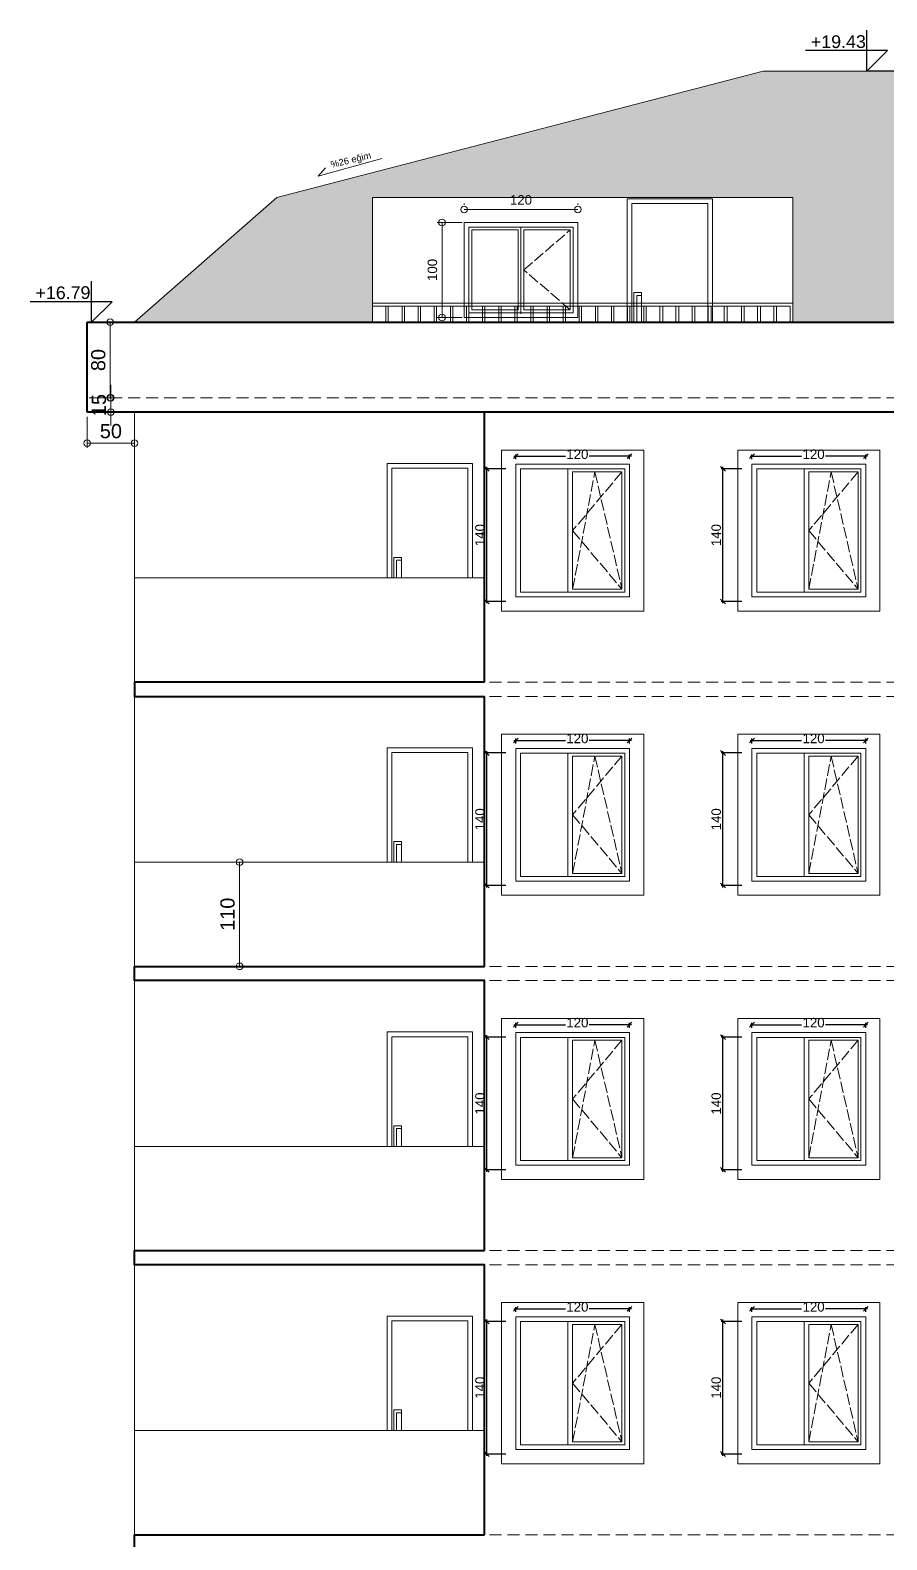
# Model space of a CAD drawing. Header units: millimetres. Extents: x 2990 to 12965, y 2692 to 30610.
# Drawn here: x 7168 to 8072, y 28720 to 30313 of the extents above; entities that cross this region are included whole.
import ezdxf
from ezdxf.enums import TextEntityAlignment as Align

# ---------------------------------------------------------------- set-up
doc = ezdxf.new("R2010")
doc.units = ezdxf.units.MM
doc.linetypes.add('ACAD_ISO02W100', pattern=[15, 12, -3])
doc.linetypes.add('HIDDENX2', pattern=[19.05, 12.7, -6.35])
for name, color, linetype, lineweight in [('SEM_DIŞ ÖLÇÜLER', 140, 'Continuous', 13), ('SEM_DUVAR1', 136, 'Continuous', 40), ('SEM_IC OLCU', 140, 'Continuous', 13), ('SEM_KAPI', 30, 'Continuous', 18), ('SEM_PENCERE', 133, 'Continuous', 13), ('SEM_TEFRIS', 225, 'Continuous', 9), ('SEM_YAZI2', 53, 'Continuous', 9)]:
    doc.layers.add(name, color=color, linetype=linetype, lineweight=lineweight)
doc.layers.add('SEM_KOT', color=173, linetype='Continuous')
doc.styles.add('arial_1_18', font='arial.ttf', dxfattribs={"height": 0.2})
doc.styles.get("Standard").update_dxf_attribs({"font": 'arial.ttf'})
doc.styles.add('ÖLÇÜ YAZI', font='arial.ttf')
doc.dimstyles.new('1-50-2', dxfattribs={"dimtxt": 15, "dimasz": 7, "dimexe": 5, "dimexo": 5, "dimgap": 5, "dimtad": 1, "dimdec": 0, "dimtxsty": 'Standard', "dimblk": 'ORIGIN', "dimcen": 5, "dimdle": 7, "dimclrd": 256, "dimclre": 256, "dimclrt": 256, "dimadec": 0, "dimazin": 0, "dimtfac": 1, "dimtdec": 0, "dimtix": 1, "dimtmove": 0, "dimatfit": 3, "dimldrblk": 'ORIGIN', "dimfxl": 1, "dimlwd": -1, "dimlwe": -1, "dimarcsym": 0})
doc.dimstyles.new('1-50-İC', dxfattribs={"dimtxt": 10, "dimasz": 7, "dimexe": 5, "dimexo": 25, "dimgap": 5, "dimtad": 1, "dimdec": 0, "dimtxsty": 'Standard', "dimblk": 'ORIGIN', "dimcen": 5, "dimdle": 7, "dimclrd": 256, "dimclre": 256, "dimclrt": 256, "dimadec": 0, "dimazin": 0, "dimtfac": 1, "dimtdec": 0, "dimtix": 1, "dimtmove": 0, "dimatfit": 3, "dimldrblk": 'ORIGIN', "dimfxl": 1, "dimlwd": -1, "dimlwe": -1, "dimarcsym": 0})
doc.dimstyles.new('ÖLÇÜ50', dxfattribs={"dimscale": 100, "dimtxt": 0.1, "dimasz": 0.05, "dimexe": 0.02, "dimexo": 0.1, "dimgap": 0.02, "dimtad": 1, "dimdec": 0, "dimrnd": 0.5, "dimzin": 9, "dimdsep": 46, "dimtxsty": 'ÖLÇÜ YAZI', "dimblk": 'OBLIQUE', "dimcen": 0, "dimdle": 0.02, "dimclrd": 256, "dimclre": 256, "dimclrt": 256, "dimadec": 0, "dimazin": 0, "dimtfac": 1, "dimtdec": 0, "dimtix": 1, "dimtmove": 2, "dimatfit": 3, "dimldrblk": 'DOT', "dimfxl": 0.2, "dimfxlon": 1, "dimarcsym": 0})

# ---------------------------------------------------------------- blocks, each defined once
blk = doc.blocks.new('_Oblique')
at = {"color": 0, "linetype": 'ByBlock', "lineweight": -2}
blk.add_line((-0.5, -0.5), (0.5, 0.5), dxfattribs=at)
blk = doc.blocks.new('*D1870')
at = {"layer": 'Defpoints', "color": 0, "transparency": 16777216}
for p in [(7899, 28950.4), (7930.7, 28950.4), (7930.7, 28810.4)]:
    blk.add_point(p, dxfattribs=at)
at = {"layer": 'SEM_IC OLCU', "lineweight": -2, "transparency": 16777216}
for p, q in [((7919, 28950.4), (7897, 28950.4)), ((7899, 28808.4), (7899, 28952.4)), ((7919, 28810.4), (7897, 28810.4))]:
    blk.add_line(p, q, dxfattribs=at)
at = {"layer": 'SEM_IC OLCU', "lineweight": -2, "transparency": 16777216, "xscale": 5, "yscale": 5, "zscale": 5}
for p, rotation in [((7899, 28950.4), 90), ((7899, 28810.4), 270)]:
    blk.add_blockref('_Oblique', p, dxfattribs=dict(at, rotation=rotation))
at = {"layer": 'SEM_IC OLCU', "transparency": 16777216, "insert": (7891.9, 28880.4), "char_height": 10, "attachment_point": 5, "rotation": 90, "style": 'ÖLÇÜ YAZI'}
blk.add_mtext('140', dxfattribs=at)
blk = doc.blocks.new('_Dot')
at = {"color": 0, "linetype": 'ByBlock', "lineweight": -2}
blk.add_line((-0.5, 0), (-1, 0), dxfattribs=at)
at = {"color": 0, "linetype": 'ByBlock', "const_width": 0.5}
blk.add_lwpolyline([(-0.25, 0, 1), (0.25, 0, 1)], format="xyb", close=True, dxfattribs=at)
blk = doc.blocks.new('*D1871')
at = {"layer": 'Defpoints', "color": 0, "transparency": 16777216}
for p in [(8049.6, 28963.6), (7929.6, 28950.4), (8049.6, 28950.4)]:
    blk.add_point(p, dxfattribs=at)
at = {"layer": 'SEM_IC OLCU', "lineweight": -2, "transparency": 16777216}
for p, q in [((7927.6, 28963.6), (7982, 28963.6)), ((7929.6, 28960.4), (7929.6, 28965.6)), ((8051.6, 28963.6), (8007.1, 28963.6)), ((8049.6, 28960.4), (8049.6, 28965.6))]:
    blk.add_line(p, q, dxfattribs=at)
at = {"layer": 'SEM_IC OLCU', "lineweight": -2, "transparency": 16777216, "xscale": 5, "yscale": 5, "zscale": 5, "rotation": 180}
blk.add_blockref('_Oblique', (7929.6, 28963.6), dxfattribs=at)
at = {"layer": 'SEM_IC OLCU', "lineweight": -2, "transparency": 16777216, "xscale": 5, "yscale": 5, "zscale": 5}
blk.add_blockref('_Oblique', (8049.6, 28963.6), dxfattribs=at)
at = {"layer": 'SEM_IC OLCU', "transparency": 16777216, "insert": (7994.6, 28965.7), "char_height": 10, "attachment_point": 5, "style": 'ÖLÇÜ YAZI'}
blk.add_mtext('120', dxfattribs=at)
blk = doc.blocks.new('*D1872')
at = {"layer": 'Defpoints', "color": 0, "transparency": 16777216}
for p in [(7649.9, 28950.4), (7681.6, 28950.4), (7681.6, 28810.4)]:
    blk.add_point(p, dxfattribs=at)
at = {"layer": 'SEM_IC OLCU', "lineweight": -2, "transparency": 16777216}
for p, q in [((7669.9, 28950.4), (7647.9, 28950.4)), ((7649.9, 28808.4), (7649.9, 28952.4)), ((7669.9, 28810.4), (7647.9, 28810.4))]:
    blk.add_line(p, q, dxfattribs=at)
at = {"layer": 'SEM_IC OLCU', "lineweight": -2, "transparency": 16777216, "xscale": 5, "yscale": 5, "zscale": 5}
for p, rotation in [((7649.9, 28950.4), 90), ((7649.9, 28810.4), 270)]:
    blk.add_blockref('_Oblique', p, dxfattribs=dict(at, rotation=rotation))
at = {"layer": 'SEM_IC OLCU', "transparency": 16777216, "insert": (7642.7, 28880.4), "char_height": 10, "attachment_point": 5, "rotation": 90, "style": 'ÖLÇÜ YAZI'}
blk.add_mtext('140', dxfattribs=at)
blk = doc.blocks.new('*D1873')
at = {"layer": 'Defpoints', "color": 0, "transparency": 16777216}
for p in [(7800.4, 28963.6), (7680.4, 28950.4), (7800.4, 28950.4)]:
    blk.add_point(p, dxfattribs=at)
at = {"layer": 'SEM_IC OLCU', "lineweight": -2, "transparency": 16777216}
for p, q in [((7678.4, 28963.6), (7732.8, 28963.6)), ((7680.4, 28960.4), (7680.4, 28965.6)), ((7802.4, 28963.6), (7758, 28963.6)), ((7800.4, 28960.4), (7800.4, 28965.6))]:
    blk.add_line(p, q, dxfattribs=at)
at = {"layer": 'SEM_IC OLCU', "lineweight": -2, "transparency": 16777216, "xscale": 5, "yscale": 5, "zscale": 5, "rotation": 180}
blk.add_blockref('_Oblique', (7680.4, 28963.6), dxfattribs=at)
at = {"layer": 'SEM_IC OLCU', "lineweight": -2, "transparency": 16777216, "xscale": 5, "yscale": 5, "zscale": 5}
blk.add_blockref('_Oblique', (7800.4, 28963.6), dxfattribs=at)
at = {"layer": 'SEM_IC OLCU', "transparency": 16777216, "insert": (7745.4, 28965.7), "char_height": 10, "attachment_point": 5, "style": 'ÖLÇÜ YAZI'}
blk.add_mtext('120', dxfattribs=at)
blk = doc.blocks.new('*D1878')
at = {"layer": 'Defpoints', "color": 0, "transparency": 16777216}
for p in [(7899, 29250.4), (7930.7, 29250.4), (7930.7, 29110.4)]:
    blk.add_point(p, dxfattribs=at)
at = {"layer": 'SEM_IC OLCU', "lineweight": -2, "transparency": 16777216}
for p, q in [((7919, 29250.4), (7897, 29250.4)), ((7899, 29108.4), (7899, 29252.4)), ((7919, 29110.4), (7897, 29110.4))]:
    blk.add_line(p, q, dxfattribs=at)
at = {"layer": 'SEM_IC OLCU', "lineweight": -2, "transparency": 16777216, "xscale": 5, "yscale": 5, "zscale": 5}
for p, rotation in [((7899, 29250.4), 90), ((7899, 29110.4), 270)]:
    blk.add_blockref('_Oblique', p, dxfattribs=dict(at, rotation=rotation))
at = {"layer": 'SEM_IC OLCU', "transparency": 16777216, "insert": (7891.9, 29180.4), "char_height": 10, "attachment_point": 5, "rotation": 90, "style": 'ÖLÇÜ YAZI'}
blk.add_mtext('140', dxfattribs=at)
blk = doc.blocks.new('*D1879')
at = {"layer": 'Defpoints', "color": 0, "transparency": 16777216}
for p in [(8049.6, 29263.6), (7929.6, 29250.4), (8049.6, 29250.4)]:
    blk.add_point(p, dxfattribs=at)
at = {"layer": 'SEM_IC OLCU', "lineweight": -2, "transparency": 16777216}
for p, q in [((7927.6, 29263.6), (7982, 29263.6)), ((7929.6, 29260.4), (7929.6, 29265.6)), ((8051.6, 29263.6), (8007.1, 29263.6)), ((8049.6, 29260.4), (8049.6, 29265.6))]:
    blk.add_line(p, q, dxfattribs=at)
at = {"layer": 'SEM_IC OLCU', "lineweight": -2, "transparency": 16777216, "xscale": 5, "yscale": 5, "zscale": 5, "rotation": 180}
blk.add_blockref('_Oblique', (7929.6, 29263.6), dxfattribs=at)
at = {"layer": 'SEM_IC OLCU', "lineweight": -2, "transparency": 16777216, "xscale": 5, "yscale": 5, "zscale": 5}
blk.add_blockref('_Oblique', (8049.6, 29263.6), dxfattribs=at)
at = {"layer": 'SEM_IC OLCU', "transparency": 16777216, "insert": (7994.6, 29265.7), "char_height": 10, "attachment_point": 5, "style": 'ÖLÇÜ YAZI'}
blk.add_mtext('120', dxfattribs=at)
blk = doc.blocks.new('*D1880')
at = {"layer": 'Defpoints', "color": 0, "transparency": 16777216}
for p in [(7649.9, 29250.4), (7681.6, 29250.4), (7681.6, 29110.4)]:
    blk.add_point(p, dxfattribs=at)
at = {"layer": 'SEM_IC OLCU', "lineweight": -2, "transparency": 16777216}
for p, q in [((7669.9, 29250.4), (7647.9, 29250.4)), ((7649.9, 29108.4), (7649.9, 29252.4)), ((7669.9, 29110.4), (7647.9, 29110.4))]:
    blk.add_line(p, q, dxfattribs=at)
at = {"layer": 'SEM_IC OLCU', "lineweight": -2, "transparency": 16777216, "xscale": 5, "yscale": 5, "zscale": 5}
for p, rotation in [((7649.9, 29250.4), 90), ((7649.9, 29110.4), 270)]:
    blk.add_blockref('_Oblique', p, dxfattribs=dict(at, rotation=rotation))
at = {"layer": 'SEM_IC OLCU', "transparency": 16777216, "insert": (7642.7, 29180.4), "char_height": 10, "attachment_point": 5, "rotation": 90, "style": 'ÖLÇÜ YAZI'}
blk.add_mtext('140', dxfattribs=at)
blk = doc.blocks.new('*D1881')
at = {"layer": 'Defpoints', "color": 0, "transparency": 16777216}
for p in [(7800.4, 29263.6), (7680.4, 29250.4), (7800.4, 29250.4)]:
    blk.add_point(p, dxfattribs=at)
at = {"layer": 'SEM_IC OLCU', "lineweight": -2, "transparency": 16777216}
for p, q in [((7678.4, 29263.6), (7732.8, 29263.6)), ((7680.4, 29260.4), (7680.4, 29265.6)), ((7802.4, 29263.6), (7758, 29263.6)), ((7800.4, 29260.4), (7800.4, 29265.6))]:
    blk.add_line(p, q, dxfattribs=at)
at = {"layer": 'SEM_IC OLCU', "lineweight": -2, "transparency": 16777216, "xscale": 5, "yscale": 5, "zscale": 5, "rotation": 180}
blk.add_blockref('_Oblique', (7680.4, 29263.6), dxfattribs=at)
at = {"layer": 'SEM_IC OLCU', "lineweight": -2, "transparency": 16777216, "xscale": 5, "yscale": 5, "zscale": 5}
blk.add_blockref('_Oblique', (7800.4, 29263.6), dxfattribs=at)
at = {"layer": 'SEM_IC OLCU', "transparency": 16777216, "insert": (7745.4, 29265.7), "char_height": 10, "attachment_point": 5, "style": 'ÖLÇÜ YAZI'}
blk.add_mtext('120', dxfattribs=at)
blk = doc.blocks.new('*D1932')
at = {"layer": 'Defpoints', "color": 0, "transparency": 16777216}
for p in [(7899, 29550.4), (7930.7, 29550.4), (7930.7, 29410.4)]:
    blk.add_point(p, dxfattribs=at)
at = {"layer": 'SEM_IC OLCU', "lineweight": -2, "transparency": 16777216}
for p, q in [((7919, 29550.4), (7897, 29550.4)), ((7899, 29408.4), (7899, 29552.4)), ((7919, 29410.4), (7897, 29410.4))]:
    blk.add_line(p, q, dxfattribs=at)
at = {"layer": 'SEM_IC OLCU', "lineweight": -2, "transparency": 16777216, "xscale": 5, "yscale": 5, "zscale": 5}
for p, rotation in [((7899, 29550.4), 90), ((7899, 29410.4), 270)]:
    blk.add_blockref('_Oblique', p, dxfattribs=dict(at, rotation=rotation))
at = {"layer": 'SEM_IC OLCU', "transparency": 16777216, "insert": (7891.9, 29480.4), "char_height": 10, "attachment_point": 5, "rotation": 90, "style": 'ÖLÇÜ YAZI'}
blk.add_mtext('140', dxfattribs=at)
blk = doc.blocks.new('*D1933')
at = {"layer": 'Defpoints', "color": 0, "transparency": 16777216}
for p in [(8049.6, 29563.6), (7929.6, 29550.4), (8049.6, 29550.4)]:
    blk.add_point(p, dxfattribs=at)
at = {"layer": 'SEM_IC OLCU', "lineweight": -2, "transparency": 16777216}
for p, q in [((7927.6, 29563.6), (7982, 29563.6)), ((7929.6, 29560.4), (7929.6, 29565.6)), ((8051.6, 29563.6), (8007.1, 29563.6)), ((8049.6, 29560.4), (8049.6, 29565.6))]:
    blk.add_line(p, q, dxfattribs=at)
at = {"layer": 'SEM_IC OLCU', "lineweight": -2, "transparency": 16777216, "xscale": 5, "yscale": 5, "zscale": 5, "rotation": 180}
blk.add_blockref('_Oblique', (7929.6, 29563.6), dxfattribs=at)
at = {"layer": 'SEM_IC OLCU', "lineweight": -2, "transparency": 16777216, "xscale": 5, "yscale": 5, "zscale": 5}
blk.add_blockref('_Oblique', (8049.6, 29563.6), dxfattribs=at)
at = {"layer": 'SEM_IC OLCU', "transparency": 16777216, "insert": (7994.6, 29565.7), "char_height": 10, "attachment_point": 5, "style": 'ÖLÇÜ YAZI'}
blk.add_mtext('120', dxfattribs=at)
blk = doc.blocks.new('*D1934')
at = {"layer": 'Defpoints', "color": 0, "transparency": 16777216}
for p in [(7649.9, 29550.4), (7681.6, 29550.4), (7681.6, 29410.4)]:
    blk.add_point(p, dxfattribs=at)
at = {"layer": 'SEM_IC OLCU', "lineweight": -2, "transparency": 16777216}
for p, q in [((7669.9, 29550.4), (7647.9, 29550.4)), ((7649.9, 29408.4), (7649.9, 29552.4)), ((7669.9, 29410.4), (7647.9, 29410.4))]:
    blk.add_line(p, q, dxfattribs=at)
at = {"layer": 'SEM_IC OLCU', "lineweight": -2, "transparency": 16777216, "xscale": 5, "yscale": 5, "zscale": 5}
for p, rotation in [((7649.9, 29550.4), 90), ((7649.9, 29410.4), 270)]:
    blk.add_blockref('_Oblique', p, dxfattribs=dict(at, rotation=rotation))
at = {"layer": 'SEM_IC OLCU', "transparency": 16777216, "insert": (7642.7, 29480.4), "char_height": 10, "attachment_point": 5, "rotation": 90, "style": 'ÖLÇÜ YAZI'}
blk.add_mtext('140', dxfattribs=at)
blk = doc.blocks.new('*D1935')
at = {"layer": 'Defpoints', "color": 0, "transparency": 16777216}
for p in [(7800.4, 29563.6), (7680.4, 29550.4), (7800.4, 29550.4)]:
    blk.add_point(p, dxfattribs=at)
at = {"layer": 'SEM_IC OLCU', "lineweight": -2, "transparency": 16777216}
for p, q in [((7678.4, 29563.6), (7732.8, 29563.6)), ((7680.4, 29560.4), (7680.4, 29565.6)), ((7802.4, 29563.6), (7758, 29563.6)), ((7800.4, 29560.4), (7800.4, 29565.6))]:
    blk.add_line(p, q, dxfattribs=at)
at = {"layer": 'SEM_IC OLCU', "lineweight": -2, "transparency": 16777216, "xscale": 5, "yscale": 5, "zscale": 5, "rotation": 180}
blk.add_blockref('_Oblique', (7680.4, 29563.6), dxfattribs=at)
at = {"layer": 'SEM_IC OLCU', "lineweight": -2, "transparency": 16777216, "xscale": 5, "yscale": 5, "zscale": 5}
blk.add_blockref('_Oblique', (7800.4, 29563.6), dxfattribs=at)
at = {"layer": 'SEM_IC OLCU', "transparency": 16777216, "insert": (7745.4, 29565.7), "char_height": 10, "attachment_point": 5, "style": 'ÖLÇÜ YAZI'}
blk.add_mtext('120', dxfattribs=at)
blk = doc.blocks.new('*D1940')
at = {"layer": 'Defpoints', "color": 0, "transparency": 16777216}
for p in [(7899, 29850.4), (7930.7, 29850.4), (7930.7, 29710.4)]:
    blk.add_point(p, dxfattribs=at)
at = {"layer": 'SEM_IC OLCU', "lineweight": -2, "transparency": 16777216}
for p, q in [((7919, 29850.4), (7897, 29850.4)), ((7899, 29708.4), (7899, 29852.4)), ((7919, 29710.4), (7897, 29710.4))]:
    blk.add_line(p, q, dxfattribs=at)
at = {"layer": 'SEM_IC OLCU', "lineweight": -2, "transparency": 16777216, "xscale": 5, "yscale": 5, "zscale": 5}
for p, rotation in [((7899, 29850.4), 90), ((7899, 29710.4), 270)]:
    blk.add_blockref('_Oblique', p, dxfattribs=dict(at, rotation=rotation))
at = {"layer": 'SEM_IC OLCU', "transparency": 16777216, "insert": (7891.9, 29780.4), "char_height": 10, "attachment_point": 5, "rotation": 90, "style": 'ÖLÇÜ YAZI'}
blk.add_mtext('140', dxfattribs=at)
blk = doc.blocks.new('*D1941')
at = {"layer": 'Defpoints', "color": 0, "transparency": 16777216}
for p in [(8049.6, 29863.6), (7929.6, 29850.4), (8049.6, 29850.4)]:
    blk.add_point(p, dxfattribs=at)
at = {"layer": 'SEM_IC OLCU', "lineweight": -2, "transparency": 16777216}
for p, q in [((7927.6, 29863.6), (7982, 29863.6)), ((7929.6, 29860.4), (7929.6, 29865.6)), ((8051.6, 29863.6), (8007.1, 29863.6)), ((8049.6, 29860.4), (8049.6, 29865.6))]:
    blk.add_line(p, q, dxfattribs=at)
at = {"layer": 'SEM_IC OLCU', "lineweight": -2, "transparency": 16777216, "xscale": 5, "yscale": 5, "zscale": 5, "rotation": 180}
blk.add_blockref('_Oblique', (7929.6, 29863.6), dxfattribs=at)
at = {"layer": 'SEM_IC OLCU', "lineweight": -2, "transparency": 16777216, "xscale": 5, "yscale": 5, "zscale": 5}
blk.add_blockref('_Oblique', (8049.6, 29863.6), dxfattribs=at)
at = {"layer": 'SEM_IC OLCU', "transparency": 16777216, "insert": (7994.6, 29865.7), "char_height": 10, "attachment_point": 5, "style": 'ÖLÇÜ YAZI'}
blk.add_mtext('120', dxfattribs=at)
blk = doc.blocks.new('*D1942')
at = {"layer": 'Defpoints', "color": 0, "transparency": 16777216}
for p in [(7649.9, 29850.4), (7681.6, 29850.4), (7681.6, 29710.4)]:
    blk.add_point(p, dxfattribs=at)
at = {"layer": 'SEM_IC OLCU', "lineweight": -2, "transparency": 16777216}
for p, q in [((7669.9, 29850.4), (7647.9, 29850.4)), ((7649.9, 29708.4), (7649.9, 29852.4)), ((7669.9, 29710.4), (7647.9, 29710.4))]:
    blk.add_line(p, q, dxfattribs=at)
at = {"layer": 'SEM_IC OLCU', "lineweight": -2, "transparency": 16777216, "xscale": 5, "yscale": 5, "zscale": 5}
for p, rotation in [((7649.9, 29850.4), 90), ((7649.9, 29710.4), 270)]:
    blk.add_blockref('_Oblique', p, dxfattribs=dict(at, rotation=rotation))
at = {"layer": 'SEM_IC OLCU', "transparency": 16777216, "insert": (7642.7, 29780.4), "char_height": 10, "attachment_point": 5, "rotation": 90, "style": 'ÖLÇÜ YAZI'}
blk.add_mtext('140', dxfattribs=at)
blk = doc.blocks.new('*D1943')
at = {"layer": 'Defpoints', "color": 0, "transparency": 16777216}
for p in [(7800.4, 29863.6), (7680.4, 29850.4), (7800.4, 29850.4)]:
    blk.add_point(p, dxfattribs=at)
at = {"layer": 'SEM_IC OLCU', "lineweight": -2, "transparency": 16777216}
for p, q in [((7678.4, 29863.6), (7732.8, 29863.6)), ((7680.4, 29860.4), (7680.4, 29865.6)), ((7802.4, 29863.6), (7758, 29863.6)), ((7800.4, 29860.4), (7800.4, 29865.6))]:
    blk.add_line(p, q, dxfattribs=at)
at = {"layer": 'SEM_IC OLCU', "lineweight": -2, "transparency": 16777216, "xscale": 5, "yscale": 5, "zscale": 5, "rotation": 180}
blk.add_blockref('_Oblique', (7680.4, 29863.6), dxfattribs=at)
at = {"layer": 'SEM_IC OLCU', "lineweight": -2, "transparency": 16777216, "xscale": 5, "yscale": 5, "zscale": 5}
blk.add_blockref('_Oblique', (7800.4, 29863.6), dxfattribs=at)
at = {"layer": 'SEM_IC OLCU', "transparency": 16777216, "insert": (7745.4, 29865.7), "char_height": 10, "attachment_point": 5, "style": 'ÖLÇÜ YAZI'}
blk.add_mtext('120', dxfattribs=at)
blk = doc.blocks.new('_Origin')
at = {"color": 0, "linetype": 'ByBlock', "lineweight": -2}
blk.add_line((0, 0), (-1, 0), dxfattribs=at)
blk.add_circle((0, 0), 0.5, dxfattribs=at)
blk = doc.blocks.new('*D1928')
at = {"layer": 'Defpoints', "color": 0, "transparency": 16777216}
for p in [(7648.9, 30110.5), (7602.6, 30010.2), (7648.9, 30010.2)]:
    blk.add_point(p, dxfattribs=at)
at = {"layer": 'SEM_IC OLCU', "transparency": 16777216}
for p, q in [((7623.9, 30110.5), (7597.6, 30110.5)), ((7602.6, 30103.5), (7602.6, 30017.2)), ((7623.9, 30010.2), (7597.6, 30010.2))]:
    blk.add_line(p, q, dxfattribs=at)
at = {"layer": 'SEM_IC OLCU', "transparency": 16777216, "xscale": 7, "yscale": 7, "zscale": 7}
for p, rotation in [((7602.6, 30110.5), 90), ((7602.6, 30010.2), 270)]:
    blk.add_blockref('_Origin', p, dxfattribs=dict(at, rotation=rotation))
at = {"layer": 'SEM_IC OLCU', "transparency": 16777216, "insert": (7592.5, 30060.3), "char_height": 10, "attachment_point": 5, "rotation": 90}
blk.add_mtext('100', dxfattribs=at)
blk = doc.blocks.new('*D1957')
at = {"layer": 'Defpoints', "color": 0, "transparency": 16777216}
for p in [(7625.9, 30124.1), (7625.9, 30105.5), (7745.9, 30105.5)]:
    blk.add_point(p, dxfattribs=at)
at = {"layer": 'SEM_IC OLCU', "transparency": 16777216}
for p, q in [((7625.9, 30130.5), (7625.9, 30129.1)), ((7738.9, 30124.1), (7632.9, 30124.1)), ((7745.9, 30130.5), (7745.9, 30129.1))]:
    blk.add_line(p, q, dxfattribs=at)
at = {"layer": 'SEM_IC OLCU', "transparency": 16777216, "xscale": 7, "yscale": 7, "zscale": 7, "rotation": 180}
blk.add_blockref('_Origin', (7625.9, 30124.1), dxfattribs=at)
at = {"layer": 'SEM_IC OLCU', "transparency": 16777216, "xscale": 7, "yscale": 7, "zscale": 7}
blk.add_blockref('_Origin', (7745.9, 30124.1), dxfattribs=at)
at = {"layer": 'SEM_IC OLCU', "transparency": 16777216, "insert": (7685.9, 30134.2), "char_height": 10, "attachment_point": 5}
blk.add_mtext('120', dxfattribs=at)
blk = doc.blocks.new('*D1929')
at = {"layer": 'Defpoints', "color": 0, "transparency": 16777216}
for p in [(7228.3, 29910.2), (7278.3, 29910.2), (7228.3, 29877.4)]:
    blk.add_point(p, dxfattribs=at)
at = {"layer": 'SEM_DIŞ ÖLÇÜLER', "transparency": 16777216}
for p, q in [((7228.3, 29905.2), (7228.3, 29872.4)), ((7278.3, 29905.2), (7278.3, 29872.4)), ((7271.3, 29877.4), (7235.3, 29877.4))]:
    blk.add_line(p, q, dxfattribs=at)
at = {"layer": 'SEM_DIŞ ÖLÇÜLER', "transparency": 16777216, "xscale": 7, "yscale": 7, "zscale": 7, "rotation": 180}
blk.add_blockref('_Origin', (7228.3, 29877.4), dxfattribs=at)
at = {"layer": 'SEM_DIŞ ÖLÇÜLER', "transparency": 16777216, "xscale": 7, "yscale": 7, "zscale": 7}
blk.add_blockref('_Origin', (7278.3, 29877.4), dxfattribs=at)
at = {"layer": 'SEM_DIŞ ÖLÇÜLER', "transparency": 16777216, "insert": (7253.3, 29890.1), "char_height": 15, "attachment_point": 5}
blk.add_mtext('50', dxfattribs=at)
blk = doc.blocks.new('*D1930')
at = {"layer": 'Defpoints', "color": 0, "transparency": 16777216}
for p in [(7225.3, 29925.2), (7253.3, 29925.2), (7225.3, 29910.2)]:
    blk.add_point(p, dxfattribs=at)
at = {"layer": 'SEM_DIŞ ÖLÇÜLER', "transparency": 16777216}
for p, q in [((7253.3, 29932.2), (7253.3, 29939.2)), ((7230.3, 29925.2), (7258.3, 29925.2)), ((7253.3, 29910.2), (7253.3, 29925.2)), ((7230.3, 29910.2), (7258.3, 29910.2)), ((7253.3, 29903.2), (7253.3, 29896.2))]:
    blk.add_line(p, q, dxfattribs=at)
at = {"layer": 'SEM_DIŞ ÖLÇÜLER', "transparency": 16777216, "xscale": 7, "yscale": 7, "zscale": 7}
for p, rotation in [((7253.3, 29925.2), 270), ((7253.3, 29910.2), 90)]:
    blk.add_blockref('_Origin', p, dxfattribs=dict(at, rotation=rotation))
at = {"layer": 'SEM_DIŞ ÖLÇÜLER', "transparency": 16777216, "insert": (7240.7, 29917.7), "char_height": 15, "attachment_point": 5, "rotation": 90}
blk.add_mtext('15', dxfattribs=at)
blk = doc.blocks.new('*D1931')
at = {"layer": 'Defpoints', "color": 0, "transparency": 16777216}
for p in [(7252.6, 30005.2), (7253.3, 30005.2), (7253.3, 29925.2)]:
    blk.add_point(p, dxfattribs=at)
at = {"layer": 'SEM_DIŞ ÖLÇÜLER', "transparency": 16777216}
for p, q in [((7248.3, 30005.2), (7247.6, 30005.2)), ((7252.6, 29932.2), (7252.6, 29998.2)), ((7248.3, 29925.2), (7247.6, 29925.2))]:
    blk.add_line(p, q, dxfattribs=at)
at = {"layer": 'SEM_DIŞ ÖLÇÜLER', "transparency": 16777216, "xscale": 7, "yscale": 7, "zscale": 7}
for p, rotation in [((7252.6, 30005.2), 90), ((7252.6, 29925.2), 270)]:
    blk.add_blockref('_Origin', p, dxfattribs=dict(at, rotation=rotation))
at = {"layer": 'SEM_DIŞ ÖLÇÜLER', "transparency": 16777216, "insert": (7240, 29965.2), "char_height": 15, "attachment_point": 5, "rotation": 90}
blk.add_mtext('80', dxfattribs=at)
blk = doc.blocks.new('*D1945')
at = {"layer": 'Defpoints', "color": 0, "transparency": 16777216}
for p in [(7389.1, 29435.2), (7389.1, 29435.2), (7389.1, 29325.2)]:
    blk.add_point(p, dxfattribs=at)
at = {"layer": 'SEM_DIŞ ÖLÇÜLER', "transparency": 16777216}
for p, q in [((7394.1, 29435.2), (7394.1, 29435.2)), ((7389.1, 29332.2), (7389.1, 29428.2)), ((7394.1, 29325.2), (7394.1, 29325.2))]:
    blk.add_line(p, q, dxfattribs=at)
at = {"layer": 'SEM_DIŞ ÖLÇÜLER', "transparency": 16777216, "xscale": 7, "yscale": 7, "zscale": 7}
for p, rotation in [((7389.1, 29435.2), 90), ((7389.1, 29325.2), 270)]:
    blk.add_blockref('_Origin', p, dxfattribs=dict(at, rotation=rotation))
at = {"layer": 'SEM_DIŞ ÖLÇÜLER', "transparency": 16777216, "insert": (7376.4, 29380.2), "char_height": 15, "attachment_point": 5, "rotation": 90}
blk.add_mtext('110', dxfattribs=at)
blk = doc.blocks.new('ertywer')
at = {"layer": 'SEM_KOT'}
for points in [[(27325.5, 7111.4), (27325.5, 7171.4)], [(27325.5, 7111.4), (27295.5, 7141.4)], [(27295.5, 7141.4), (27415.5, 7141.4)], [(27262.9, 7111.4), (27325.5, 7111.4)]]:
    blk.add_lwpolyline(points, dxfattribs=at)

msp = doc.modelspace()

# ---------------------------------------------------------------- hatches: boundary and pattern name
at = {"layer": 'SEM_TEFRIS'}
h = msp.add_hatch(dxfattribs=at)
h.set_pattern_fill('AR-RSHKE', color=256, scale=0.1)
h.set_pattern_definition([(0, (-64699.35, 35979.502), (64.77, 30.48), [15.24, -12.7, 17.78, -7.62, 22.86, -10.16]), (0, (-64684.11, 35980.772), (64.77, 30.48), [12.7, -48.26, 10.16, -15.24]), (0, (-64653.63, 35977.597), (64.77, 30.48), [7.62, -78.74]), (90, (-64699.35, 35979.502), (-21.59, 30.48), [29.21, -92.71]), (90, (-64684.11, 35979.502), (-21.59, 30.48), [28.575, -93.345]), (90, (-64671.41, 35979.502), (-21.59, 30.48), [26.67, -95.25]), (90, (-64653.63, 35977.597), (-21.59, 30.48), [29.21, -92.71]), (90, (-64646.01, 35977.597), (-21.59, 30.48), [29.21, -92.71]), (90, (-64623.15, 35979.502), (-21.59, 30.48), [27.94, -93.98])])
h.paths.add_polyline_path([(7972.8, 30136.7), (7972.8, 30005.2), (8394.1, 30005.2), (8394.1, 30136.7), (8641.6, 30136.7), (8641.6, 30005.2), (8941.6, 30005.2), (8741.6, 30136.7), (8496.6, 30200.4), (8206.6, 30200.4), (8206.6, 30270.2), (7941.5, 30270.2), (7428.3, 30136.7), (7278.3, 30005.2), (7529.4, 30005.2), (7529.4, 30136.7)])
h.paths.add_polyline_path([(8119.1, 30110.5), (8194.1, 30110.5), (8194.1, 30010.2), (8119.1, 30010.2)], flags=16)
h.paths.add_polyline_path([(8124.1, 30105.5), (8189.1, 30105.5), (8189.1, 30015.2), (8124.1, 30015.2)], flags=0)
h.paths.add_polyline_path([(8552.2, 30123.8), (8580.5, 30123.8), (8580.5, 30144.4), (8552.2, 30144.4)], flags=25)
h.paths.add_polyline_path([(7671.3, 30123.8), (7699.6, 30123.8), (7699.6, 30144.4), (7671.3, 30144.4)], flags=25)

# ---------------------------------------------------------------- linework, layer by layer
at = {"layer": 'SEM_DUVAR1'}
for p, q in [((7228.3, 29910.2), (7228.3, 30005.2)), ((7228.3, 30005.2), (8941.6, 30005.2)), ((7278.3, 29910.2), (7228.3, 29910.2)), ((8941.6, 29910.2), (7278.3, 29910.2)), ((7647.5, 29625.2), (7647.5, 29910.2)), ((7647.5, 29325.2), (7647.5, 29610.2))]:
    msp.add_line(p, q, dxfattribs=at)
for points in [[(7647.5, 29625.2), (7278.3, 29625.2), (7278.3, 29610.2), (7647.5, 29610.2)], [(7647.5, 29025.2), (7647.5, 29310.2), (7278.3, 29310.2), (7278.3, 29325.2), (7647.5, 29325.2)], [(7647.5, 28725.2), (7647.5, 29010.2), (7278.3, 29010.2), (7278.3, 29025.2), (7647.5, 29025.2)], [(7421.2, 28710.2), (7278.3, 28710.2), (7278.3, 28725.2), (7647.5, 28725.2)]]:
    msp.add_lwpolyline(points, dxfattribs=at)
at = {"layer": 'SEM_KAPI'}
for points in [[(7798, 30005.2), (7798, 30135.4), (7888, 30135.4), (7888, 30005.2)], [(7883, 30005.2), (7883, 30130.4), (7803, 30130.4), (7803, 30005.2)], [(7813, 30033.4), (7808, 30033.4), (7808, 30004.4)], [(7544.7, 29735.2), (7544.7, 29855.9), (7634.7, 29855.9), (7634.7, 29735.2)], [(7629.7, 29735.2), (7629.7, 29850.9), (7549.7, 29850.9), (7549.7, 29735.2)], [(7559.7, 29735.2), (7559.7, 29756.9), (7551.7, 29756.9), (7551.7, 29735.2)], [(7559.7, 29753.9), (7554.7, 29753.9), (7554.7, 29735.2)], [(7544.7, 29435.2), (7544.7, 29555.9), (7634.7, 29555.9), (7634.7, 29435.2)], [(7629.7, 29435.2), (7629.7, 29550.9), (7549.7, 29550.9), (7549.7, 29435.2)], [(7559.7, 29435.2), (7559.7, 29456.9), (7551.7, 29456.9), (7551.7, 29435.2)], [(7559.7, 29453.9), (7554.7, 29453.9), (7554.7, 29435.2)], [(7544.7, 29135.2), (7544.7, 29255.9), (7634.7, 29255.9), (7634.7, 29135.2)], [(7629.7, 29135.2), (7629.7, 29250.9), (7549.7, 29250.9), (7549.7, 29135.2)], [(7559.7, 29135.2), (7559.7, 29156.9), (7551.7, 29156.9), (7551.7, 29135.2)], [(7559.7, 29153.9), (7554.7, 29153.9), (7554.7, 29135.2)], [(7544.7, 28835.2), (7544.7, 28955.9), (7634.7, 28955.9), (7634.7, 28835.2)], [(7629.7, 28835.2), (7629.7, 28950.9), (7549.7, 28950.9), (7549.7, 28835.2)], [(7559.7, 28835.2), (7559.7, 28856.9), (7551.7, 28856.9), (7551.7, 28835.2)], [(7559.7, 28853.9), (7554.7, 28853.9), (7554.7, 28835.2)]]:
    msp.add_lwpolyline(points, dxfattribs=at)
msp.add_lwpolyline([(7805, 30004.4), (7813, 30004.4), (7813, 30036.4), (7805, 30036.4)], close=True, dxfattribs=at)
at = {"layer": 'SEM_PENCERE'}
for p, q in [((7740.9, 30105.5), (7630.9, 30105.5)), ((7630.9, 30105.5), (7630.9, 30015.2)), ((7682.9, 30102.5), (7633.9, 30102.5)), ((7633.9, 30102.5), (7633.9, 30018.2)), ((7682.9, 30018.2), (7682.9, 30102.5)), ((7685.9, 30013.8), (7685.9, 30105.5)), ((7737.9, 30102.5), (7688.9, 30102.5)), ((7688.9, 30102.5), (7688.9, 30018.2)), ((7737.9, 30018.2), (7737.9, 30102.5)), ((7740.9, 30015.2), (7740.9, 30105.5)), ((7529.4, 30025.2), (7972.8, 30025.2)), ((7529.4, 30022.2), (7969.8, 30022.2)), ((7543.4, 30005.2), (7543.4, 30022.2)), ((7545.9, 30022.2), (7545.9, 30005.2)), ((7560.4, 30005.2), (7560.4, 30022.2)), ((7562.9, 30022.2), (7562.9, 30005.2)), ((7577.4, 30005.2), (7577.4, 30022.2)), ((7579.9, 30022.2), (7579.9, 30005.2)), ((7594.4, 30005.2), (7594.4, 30022.2)), ((7596.9, 30022.2), (7596.9, 30005.2)), ((7611.4, 30005.2), (7611.4, 30022.2)), ((7613.9, 30022.2), (7613.9, 30005.2)), ((7628.4, 30005.2), (7628.4, 30022.2)), ((7630.9, 30022.2), (7630.9, 30005.2)), ((7645.4, 30005.2), (7645.4, 30022.2)), ((7647.9, 30022.2), (7647.9, 30005.2)), ((7662.4, 30005.2), (7662.4, 30022.2)), ((7664.9, 30022.2), (7664.9, 30005.2)), ((7679.4, 30005.2), (7679.4, 30022.2)), ((7681.9, 30022.2), (7681.9, 30005.2)), ((7696.4, 30005.2), (7696.4, 30022.2)), ((7698.9, 30022.2), (7698.9, 30005.2)), ((7713.4, 30005.2), (7713.4, 30022.2)), ((7715.9, 30022.2), (7715.9, 30005.2)), ((7730.4, 30005.2), (7730.4, 30022.2)), ((7732.9, 30022.2), (7732.9, 30005.2)), ((7747.4, 30005.2), (7747.4, 30022.2)), ((7749.9, 30022.2), (7749.9, 30005.2)), ((7764.4, 30005.2), (7764.4, 30022.2)), ((7766.9, 30022.2), (7766.9, 30005.2)), ((7781.4, 30005.2), (7781.4, 30022.2)), ((7783.9, 30022.2), (7783.9, 30005.2)), ((7798.4, 30005.2), (7798.4, 30022.2)), ((7800.9, 30022.2), (7800.9, 30005.2)), ((7815.4, 30005.2), (7815.4, 30022.2)), ((7817.9, 30022.2), (7817.9, 30005.2)), ((7832.4, 30005.2), (7832.4, 30022.2)), ((7835.4, 30005.2), (7835.4, 30022.2)), ((7849.4, 30005.2), (7849.4, 30022.2)), ((7852.4, 30005.2), (7852.4, 30022.2)), ((7866.4, 30005.2), (7866.4, 30022.2)), ((7869.4, 30005.2), (7869.4, 30022.2)), ((7883.4, 30005.2), (7883.4, 30022.2)), ((7886.4, 30005.2), (7886.4, 30022.2)), ((7900.4, 30005.2), (7900.4, 30022.2)), ((7903.4, 30005.2), (7903.4, 30022.2)), ((7918.5, 30005.2), (7918.5, 30022.2)), ((7921.5, 30005.2), (7921.5, 30022.2)), ((7935.5, 30005.2), (7935.5, 30022.2)), ((7938.5, 30005.2), (7938.5, 30022.2)), ((7952.5, 30005.2), (7952.5, 30022.2)), ((7955.5, 30005.2), (7955.5, 30022.2)), ((7969.8, 30005.2), (7969.8, 30022.2)), ((7972.8, 30005.2), (7972.8, 30025.2)), ((7740.9, 30015.2), (7630.9, 30015.2)), ((7682.9, 30018.2), (7633.9, 30018.2)), ((7737.9, 30018.2), (7688.9, 30018.2))]:
    msp.add_line(p, q, dxfattribs=at)
at = {"layer": 'SEM_PENCERE', "linetype": 'ACAD_ISO02W100', "transparency": 33554630}
for p, q in [((7688.9, 30060.3), (7737.9, 30102.5)), ((7737.9, 30018.2), (7688.9, 30060.3))]:
    msp.add_line(p, q, dxfattribs=at)
at = {"layer": 'SEM_PENCERE', "transparency": 33554628}
for p, q in [((7735.4, 29850.2), (7735.4, 29720.2)), ((7984.6, 29850.2), (7984.6, 29720.2)), ((7735.4, 29550.2), (7735.4, 29420.2)), ((7984.6, 29550.2), (7984.6, 29420.2)), ((7735.4, 29250.2), (7735.4, 29120.2)), ((7984.6, 29250.2), (7984.6, 29120.2)), ((7735.4, 28950.2), (7735.4, 28820.2)), ((7984.6, 28950.2), (7984.6, 28820.2))]:
    msp.add_line(p, q, dxfattribs=at)
for points in [[(7665.4, 29870.2), (7815.4, 29870.2), (7815.4, 29700.2), (7665.4, 29700.2)], [(7914.6, 29870.2), (8064.6, 29870.2), (8064.6, 29700.2), (7914.6, 29700.2)], [(7680.4, 29855.2), (7800.4, 29855.2), (7800.4, 29715.2), (7680.4, 29715.2)], [(7685.4, 29850.2), (7795.4, 29850.2), (7795.4, 29720.2), (7685.4, 29720.2)], [(7792.4, 29847.2), (7740.4, 29847.2), (7740.4, 29723.2), (7792.4, 29723.2)], [(7929.6, 29855.2), (8049.6, 29855.2), (8049.6, 29715.2), (7929.6, 29715.2)], [(7934.6, 29850.2), (8044.6, 29850.2), (8044.6, 29720.2), (7934.6, 29720.2)], [(8041.6, 29847.2), (7989.6, 29847.2), (7989.6, 29723.2), (8041.6, 29723.2)], [(7665.4, 29570.2), (7815.4, 29570.2), (7815.4, 29400.2), (7665.4, 29400.2)], [(7914.6, 29570.2), (8064.6, 29570.2), (8064.6, 29400.2), (7914.6, 29400.2)], [(7680.4, 29555.2), (7800.4, 29555.2), (7800.4, 29415.2), (7680.4, 29415.2)], [(7685.4, 29550.2), (7795.4, 29550.2), (7795.4, 29420.2), (7685.4, 29420.2)], [(7792.4, 29547.2), (7740.4, 29547.2), (7740.4, 29423.2), (7792.4, 29423.2)], [(7929.6, 29555.2), (8049.6, 29555.2), (8049.6, 29415.2), (7929.6, 29415.2)], [(7934.6, 29550.2), (8044.6, 29550.2), (8044.6, 29420.2), (7934.6, 29420.2)], [(8041.6, 29547.2), (7989.6, 29547.2), (7989.6, 29423.2), (8041.6, 29423.2)], [(7665.4, 29270.2), (7815.4, 29270.2), (7815.4, 29100.2), (7665.4, 29100.2)], [(7914.6, 29270.2), (8064.6, 29270.2), (8064.6, 29100.2), (7914.6, 29100.2)], [(7680.4, 29255.2), (7800.4, 29255.2), (7800.4, 29115.2), (7680.4, 29115.2)], [(7685.4, 29250.2), (7795.4, 29250.2), (7795.4, 29120.2), (7685.4, 29120.2)], [(7792.4, 29247.2), (7740.4, 29247.2), (7740.4, 29123.2), (7792.4, 29123.2)], [(7929.6, 29255.2), (8049.6, 29255.2), (8049.6, 29115.2), (7929.6, 29115.2)], [(7934.6, 29250.2), (8044.6, 29250.2), (8044.6, 29120.2), (7934.6, 29120.2)], [(8041.6, 29247.2), (7989.6, 29247.2), (7989.6, 29123.2), (8041.6, 29123.2)], [(7665.4, 28970.2), (7815.4, 28970.2), (7815.4, 28800.2), (7665.4, 28800.2)], [(7680.4, 28955.2), (7800.4, 28955.2), (7800.4, 28815.2), (7680.4, 28815.2)], [(7914.6, 28970.2), (8064.6, 28970.2), (8064.6, 28800.2), (7914.6, 28800.2)], [(7929.6, 28955.2), (8049.6, 28955.2), (8049.6, 28815.2), (7929.6, 28815.2)], [(7685.4, 28950.2), (7795.4, 28950.2), (7795.4, 28820.2), (7685.4, 28820.2)], [(7792.4, 28947.2), (7740.4, 28947.2), (7740.4, 28823.2), (7792.4, 28823.2)], [(7934.6, 28950.2), (8044.6, 28950.2), (8044.6, 28820.2), (7934.6, 28820.2)], [(8041.6, 28947.2), (7989.6, 28947.2), (7989.6, 28823.2), (8041.6, 28823.2)]]:
    msp.add_lwpolyline(points, close=True, dxfattribs=at)
at = {"layer": 'SEM_PENCERE', "linetype": 'ACAD_ISO02W100', "transparency": 33554628}
for points in [[(7792.4, 29847.2), (7740.4, 29785.2), (7792.4, 29723.2)], [(7740.4, 29723.2), (7763.9, 29847.2), (7792.4, 29723.2)], [(8041.6, 29847.2), (7989.6, 29785.2), (8041.6, 29723.2)], [(7989.6, 29723.2), (8013.1, 29847.2), (8041.6, 29723.2)], [(7792.4, 29547.2), (7740.4, 29485.2), (7792.4, 29423.2)], [(7740.4, 29423.2), (7763.9, 29547.2), (7792.4, 29423.2)], [(8041.6, 29547.2), (7989.6, 29485.2), (8041.6, 29423.2)], [(7989.6, 29423.2), (8013.1, 29547.2), (8041.6, 29423.2)], [(7792.4, 29247.2), (7740.4, 29185.2), (7792.4, 29123.2)], [(7740.4, 29123.2), (7763.9, 29247.2), (7792.4, 29123.2)], [(8041.6, 29247.2), (7989.6, 29185.2), (8041.6, 29123.2)], [(7989.6, 29123.2), (8013.1, 29247.2), (8041.6, 29123.2)], [(7792.4, 28947.2), (7740.4, 28885.2), (7792.4, 28823.2)], [(7740.4, 28823.2), (7763.9, 28947.2), (7792.4, 28823.2)], [(8041.6, 28947.2), (7989.6, 28885.2), (8041.6, 28823.2)], [(7989.6, 28823.2), (8013.1, 28947.2), (8041.6, 28823.2)]]:
    msp.add_lwpolyline(points, dxfattribs=at)
at = {"layer": 'SEM_TEFRIS'}
for p, q in [((7278.3, 29610.2), (7278.3, 29910.2)), ((7647.5, 29735.2), (7278.3, 29735.2)), ((7278.3, 29310.2), (7278.3, 29625.2)), ((7647.5, 29435.2), (7278.3, 29435.2)), ((7278.3, 29010.2), (7278.3, 29325.2)), ((7647.5, 29135.2), (7278.3, 29135.2)), ((7278.3, 28710.2), (7278.3, 29025.2)), ((7647.5, 28835.2), (7278.3, 28835.2))]:
    msp.add_line(p, q, dxfattribs=at)
at = {"layer": 'SEM_YAZI2'}
for p, q in [((7941.5, 30270.2), (7428.3, 30136.7)), ((7941.5, 30270.2), (8206.6, 30270.2)), ((7278.3, 30005.2), (7428.3, 30136.7)), ((7529.4, 30005.2), (7529.4, 30136.7)), ((7972.8, 30136.7), (7529.4, 30136.7)), ((7972.8, 30005.2), (7972.8, 30136.7)), ((7745.9, 30110.5), (7625.9, 30110.5)), ((7625.9, 30110.5), (7625.9, 30010.2)), ((7745.9, 30010.2), (7745.9, 30110.5)), ((7745.9, 30010.2), (7625.9, 30010.2))]:
    msp.add_line(p, q, dxfattribs=at)
at = {"layer": 'SEM_YAZI2', "ltscale": 5}
for p, q in [((7539.2, 30178.1, 0), (7472.1, 30159.3, 0)), ((7472.1, 30159.3, 0), (7479.8, 30168, 0))]:
    msp.add_line(p, q, dxfattribs=at)
at = {"layer": 'SEM_YAZI2', "linetype": 'HIDDENX2', "transparency": 33554633}
for p, q in [((8941.6, 29925.2), (7228.3, 29925.2)), ((8941.6, 29625.2), (7278.3, 29625.2)), ((8941.6, 29610.2), (7278.3, 29610.2)), ((8941.6, 29325.2), (7278.3, 29325.2)), ((8941.6, 29310.2), (7278.3, 29310.2)), ((8941.6, 29025.2), (7278.3, 29025.2)), ((8941.6, 29010.2), (7278.3, 29010.2)), ((8941.6, 28725.2), (7278.3, 28725.2))]:
    msp.add_line(p, q, dxfattribs=at)

# ---------------------------------------------------------------- block references
at = {"layer": 'SEM_KOT', "xscale": -0.7200000000000001, "yscale": 0.7200000000000001, "zscale": 0.7200000000000001}
for p in [(27725.3, 25150), (26907.3, 24885)]:
    msp.add_blockref('ertywer', p, dxfattribs=at)

# ---------------------------------------------------------------- texts
at = {"layer": 'SEM_KOT', "style": 'arial_1_18'}
for s, p in [('+19.43', (7991.8, 30294.4)), ('+16.79', (7173.8, 30029.4))]:
    msp.add_text(s, height=13.44, rotation=0.2647, dxfattribs=at).set_placement(p)
at = {"layer": 'SEM_YAZI2', "ltscale": 5}
msp.add_text('%%%26 eğim', height=7, rotation=13.6426, dxfattribs=at).set_placement((7506.4, 30176.5, 0), align=Align.MIDDLE_CENTER)

# ---------------------------------------------------------------- dimensions: what is measured, and where the dimension line sits
at = {"layer": 'SEM_DIŞ ÖLÇÜLER'}
for p1, p2, distance, picture, middle in [((7253.3, 29925.2), (7253.3, 30005.2), 0.7, '*D1931', (7240, 29965.2)), ((7225.3, 29910.2), (7225.3, 29925.2), -28, '*D1930', (7240.7, 29917.7)), ((7278.3, 29910.2), (7228.3, 29910.2), 32.7, '*D1929', (7253.3, 29890.1)), ((7389.1, 29325.2), (7389.1, 29435.2), 0, '*D1945', (7376.4, 29380.2))]:
    dim = msp.add_aligned_dim(p1=p1, p2=p2, distance=distance, dimstyle='1-50-2', dxfattribs=at)
    dim.commit()
    dim.dimension.update_dxf_attribs({"geometry": picture, "text_midpoint": middle})
at = {"layer": 'SEM_IC OLCU'}
dim = msp.add_aligned_dim(p1=(7745.9, 30105.5), p2=(7625.9, 30105.5), distance=-18.6, dimstyle='1-50-İC', override={"dimdec": 0, "dimatfit": 2}, dxfattribs=at)
dim.commit()
dim.dimension.update_dxf_attribs({"geometry": '*D1957', "text_midpoint": (7685.9, 30134.2)})
dim = msp.add_linear_dim(base=(7602.6, 30010.2), p1=(7648.9, 30110.5), p2=(7648.9, 30010.2), angle=270, dimstyle='1-50-İC', override={"dimdec": 0, "dimatfit": 2}, dxfattribs=at)
dim.commit()
dim.dimension.update_dxf_attribs({"geometry": '*D1928', "text_midpoint": (7592.5, 30060.3)})
at = {"layer": 'SEM_IC OLCU', "transparency": 33554628}
for base, p1, p2, picture, middle in [((7800.4, 29863.6), (7680.4, 29850.4), (7800.4, 29850.4), '*D1943', (7745.4, 29865.7)), ((8049.6, 29863.6), (7929.6, 29850.4), (8049.6, 29850.4), '*D1941', (7994.6, 29865.7)), ((7800.4, 29563.6), (7680.4, 29550.4), (7800.4, 29550.4), '*D1935', (7745.4, 29565.7)), ((8049.6, 29563.6), (7929.6, 29550.4), (8049.6, 29550.4), '*D1933', (7994.6, 29565.7)), ((7800.4, 29263.6), (7680.4, 29250.4), (7800.4, 29250.4), '*D1881', (7745.4, 29265.7)), ((8049.6, 29263.6), (7929.6, 29250.4), (8049.6, 29250.4), '*D1879', (7994.6, 29265.7)), ((7800.4, 28963.6), (7680.4, 28950.4), (7800.4, 28950.4), '*D1873', (7745.4, 28965.7)), ((8049.6, 28963.6), (7929.6, 28950.4), (8049.6, 28950.4), '*D1871', (7994.6, 28965.7))]:
    dim = msp.add_linear_dim(base=base, p1=p1, p2=p2, angle=180, dimstyle='ÖLÇÜ50', dxfattribs=at)
    dim.commit()
    dim.dimension.update_dxf_attribs({"geometry": picture, "text_midpoint": middle, "dimtype": 160})
for base, p1, p2, picture, middle in [((7649.9, 29850.4), (7681.6, 29710.4), (7681.6, 29850.4), '*D1942', (7642.7, 29780.4)), ((7899, 29850.4), (7930.7, 29710.4), (7930.7, 29850.4), '*D1940', (7891.9, 29780.4)), ((7649.9, 29550.4), (7681.6, 29410.4), (7681.6, 29550.4), '*D1934', (7642.7, 29480.4)), ((7899, 29550.4), (7930.7, 29410.4), (7930.7, 29550.4), '*D1932', (7891.9, 29480.4)), ((7649.9, 29250.4), (7681.6, 29110.4), (7681.6, 29250.4), '*D1880', (7642.7, 29180.4)), ((7899, 29250.4), (7930.7, 29110.4), (7930.7, 29250.4), '*D1878', (7891.9, 29180.4)), ((7649.9, 28950.4), (7681.6, 28810.4), (7681.6, 28950.4), '*D1872', (7642.7, 28880.4)), ((7899, 28950.4), (7930.7, 28810.4), (7930.7, 28950.4), '*D1870', (7891.9, 28880.4))]:
    dim = msp.add_linear_dim(base=base, p1=p1, p2=p2, angle=90, dimstyle='ÖLÇÜ50', dxfattribs=at)
    dim.commit()
    dim.dimension.update_dxf_attribs({"geometry": picture, "text_midpoint": middle})

doc.saveas('drawing.dxf')
